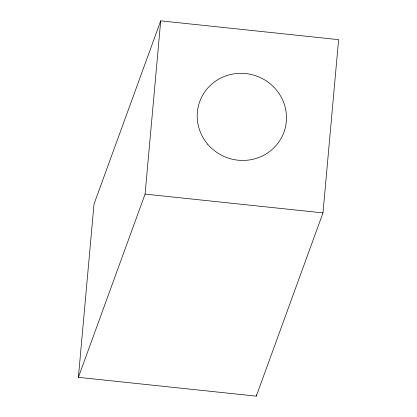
<?xml version="1.0" encoding="UTF-8"?>
<svg xmlns="http://www.w3.org/2000/svg" width="417" height="417" viewBox="0 0 417 417"><rect width="100%" height="100%" fill="white"/><g stroke="black" fill="none" stroke-linecap="round" stroke-linejoin="round"><path stroke-width="0.63" d="M78.391 377.343L94.018 204.095L160.712 20.85L338.609 39.657L322.982 212.905L256.288 396.15L78.391 377.343L145.09 194.098L160.712 20.85M256.288 396.15L256.403 394.852M145.09 194.098L322.982 212.905M207.64 144.178A44.807 43.399 20 0 0 283.795 132.627A44.807 43.399 20 0 0 234.109 73.825A44.807 43.399 20 0 0 207.64 144.178"/></g></svg>
